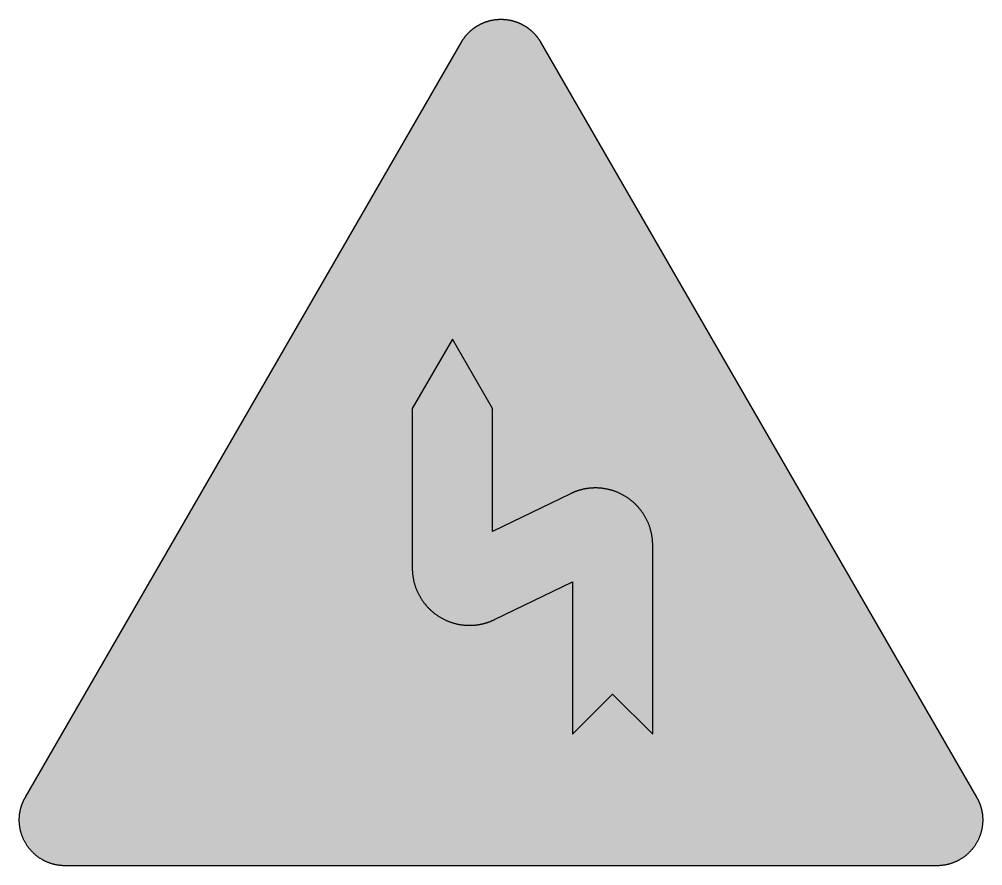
# Model space of a CAD drawing. Header units: millimetres. Extents: x 0 to 297, y 0 to 261.
import ezdxf

# ---------------------------------------------------------------- set-up
doc = ezdxf.new("R2010")
doc.units = ezdxf.units.MM

msp = doc.modelspace()

# ---------------------------------------------------------------- hatches: boundary and pattern name
for color, points in [(254, [(14.1633, 0.0526), (13.9878, 0.0533), (13.8125, 0.0559), (13.6373, 0.061), (13.462, 0.0686), (13.2893, 0.0787), (13.114, 0.0914), (12.9413, 0.1041), (12.7686, 0.1194), (12.5959, 0.1397), (12.4231, 0.16), (12.2504, 0.1803), (12.0777, 0.2057), (11.9075, 0.2337), (11.7373, 0.2616), (11.5672, 0.2921), (11.397, 0.3251), (11.2268, 0.3607), (11.0592, 0.3962), (10.8915, 0.4369), (10.7239, 0.4775), (10.5562, 0.5207), (10.3886, 0.5664), (10.2235, 0.6121), (10.0584, 0.6604), (9.8933, 0.7137), (9.7307, 0.7645), (9.5682, 0.8204), (9.4056, 0.8788), (9.2431, 0.9373), (9.083, 0.9982), (8.923, 1.0617), (8.763, 1.1252), (8.6055, 1.1938), (8.4455, 1.2624), (8.2906, 1.331), (8.1331, 1.4046), (7.9781, 1.4783), (7.8232, 1.5545), (7.6708, 1.6332), (7.5184, 1.7145), (7.366, 1.7958), (7.2161, 1.8796), (7.0663, 1.966), (6.919, 2.0549), (6.7716, 2.1438), (6.6243, 2.2352), (6.4795, 2.3266), (6.3348, 2.4232), (6.19, 2.5197), (6.0477, 2.6187), (5.908, 2.7178), (5.7683, 2.8219), (5.6286, 2.9261), (5.4915, 3.0302), (5.3543, 3.1394), (5.2197, 3.2487), (5.0851, 3.3579), (4.953, 3.4722), (4.8209, 3.5865), (4.6914, 3.7033), (4.5644, 3.8202), (4.4348, 3.9395), (4.3104, 4.0615), (4.1859, 4.1859), (4.0615, 4.3104), (3.9395, 4.4374), (3.8202, 4.5644), (3.7033, 4.6914), (3.5865, 4.8235), (3.4722, 4.953), (3.3579, 5.0876), (3.2487, 5.2197), (3.1369, 5.3543), (3.0302, 5.4915), (2.9235, 5.6286), (2.8194, 5.7683), (2.7178, 5.908), (2.6187, 6.0503), (2.5197, 6.19), (2.4232, 6.3348), (2.3266, 6.4795), (2.2352, 6.6243), (2.1438, 6.7716), (2.0523, 6.919), (1.966, 7.0663), (1.8796, 7.2161), (1.7958, 7.366), (1.7145, 7.5184), (1.6332, 7.6708), (1.5545, 7.8232), (1.4783, 7.9781), (1.4046, 8.1331), (1.331, 8.2906), (1.2598, 8.4455), (1.1913, 8.6055), (1.1252, 8.763), (1.0592, 8.923), (0.9982, 9.083), (0.9373, 9.2431), (0.8763, 9.4056), (0.8204, 9.5682), (0.7645, 9.7307), (0.7112, 9.8933), (0.6604, 10.0584), (0.6121, 10.2235), (0.5639, 10.3911), (0.5207, 10.5562), (0.4775, 10.7239), (0.4343, 10.8915), (0.3962, 11.0592), (0.3607, 11.2268), (0.3251, 11.397), (0.2921, 11.5672), (0.2616, 11.7373), (0.2311, 11.9075), (0.2057, 12.0802), (0.1803, 12.2504), (0.1575, 12.4231), (0.1372, 12.5959), (0.1194, 12.7686), (0.1041, 12.9413), (0.0889, 13.114), (0.0787, 13.2893), (0.0686, 13.462), (0.061, 13.6373), (0.0559, 13.8125), (0.0508, 13.9878), (0.0508, 14.163), (0.0508, 14.2773), (0.0533, 14.3942), (0.0559, 14.511), (0.0584, 14.6253), (0.0635, 14.7422), (0.0686, 14.859), (0.0737, 14.9733), (0.0813, 15.0901), (0.0889, 15.2044), (0.0991, 15.3187), (0.1092, 15.4356), (0.1194, 15.5499), (0.1321, 15.6642), (0.1448, 15.7785), (0.1575, 15.8953), (0.1727, 16.0096), (0.188, 16.1239), (0.2032, 16.2382), (0.221, 16.35), (0.2413, 16.4643), (0.2591, 16.5786), (0.2794, 16.6929), (0.2997, 16.8046), (0.3226, 16.9189), (0.3454, 17.0307), (0.3708, 17.145), (0.3937, 17.2568), (0.4191, 17.3685), (0.447, 17.4803), (0.475, 17.592), (0.5029, 17.7038), (0.5334, 17.8156), (0.5613, 17.9273), (0.5944, 18.0365), (0.6248, 18.1483), (0.6579, 18.2575), (0.6934, 18.3693), (0.7264, 18.4785), (0.762, 18.5877), (0.8001, 18.6969), (0.8382, 18.8062), (0.8763, 18.9128), (0.9144, 19.0221), (0.955, 19.1313), (0.9957, 19.238), (1.0389, 19.3446), (1.0795, 19.4539), (1.1252, 19.5605), (1.1684, 19.6647), (1.2141, 19.7714), (1.2598, 19.878), (1.3081, 19.9822), (1.3564, 20.0889), (1.4046, 20.193), (1.4554, 20.2971), (1.5062, 20.4013), (1.557, 20.5054), (1.6104, 20.607), (1.6637, 20.7112), (1.717, 20.8128), (1.7729, 20.9144), (1.8263, 21.016), (1.8847, 21.1176), (1.9406, 21.2192), (136.2523, 253.8501), (136.3091, 253.9492), (136.3675, 254.0483), (136.4285, 254.1473), (136.4894, 254.2464), (136.5504, 254.3454), (136.6139, 254.442), (136.6774, 254.5385), (136.7409, 254.635), (136.8044, 254.7315), (136.8704, 254.8255), (136.9365, 254.922), (137.0025, 255.016), (137.0711, 255.11), (137.1397, 255.2014), (137.2083, 255.2954), (137.2794, 255.3868), (137.3505, 255.4783), (137.4216, 255.5672), (137.4927, 255.6586), (137.5664, 255.7475), (137.6401, 255.8364), (137.7137, 255.9253), (137.7874, 256.0117), (137.8636, 256.098), (137.9398, 256.1844), (138.016, 256.2708), (138.0947, 256.3546), (138.1735, 256.4409), (138.2522, 256.5222), (138.3309, 256.606), (138.4122, 256.6899), (138.4935, 256.7711), (138.5748, 256.8524), (138.6586, 256.9312), (138.7399, 257.0124), (138.8237, 257.0912), (138.9075, 257.1699), (138.9939, 257.2461), (139.0802, 257.3249), (139.1641, 257.4011), (139.253, 257.4747), (139.3393, 257.5509), (139.4282, 257.6246), (139.5171, 257.6982), (139.606, 257.7719), (139.6949, 257.843), (139.7864, 257.9141), (139.8778, 257.9853), (139.9692, 258.0564), (140.0607, 258.125), (140.1547, 258.1935), (140.2486, 258.2596), (140.3426, 258.3282), (140.4366, 258.3942), (140.5331, 258.4602), (140.6296, 258.5237), (140.7262, 258.5872), (140.8227, 258.6507), (140.9192, 258.7142), (141.0183, 258.7752), (141.1173, 258.8362), (141.2164, 258.8946), (141.3154, 258.9555), (141.4145, 259.014), (141.5161, 259.0698), (141.6177, 259.1283), (141.7193, 259.1841), (141.8209, 259.2375), (141.9225, 259.2934), (142.0266, 259.3467), (142.1308, 259.3975), (142.2324, 259.4508), (142.3365, 259.5016), (142.4407, 259.5499), (142.5473, 259.6007), (142.6515, 259.6464), (142.7556, 259.6947), (142.8623, 259.7404), (142.969, 259.7861), (143.0757, 259.8318), (143.1823, 259.875), (143.289, 259.9182), (143.3957, 259.9588), (143.5049, 259.9995), (143.6116, 260.0401), (143.7208, 260.0808), (143.83, 260.1189), (143.9393, 260.1544), (144.0485, 260.1925), (144.1577, 260.2281), (144.2669, 260.2636), (144.3761, 260.2967), (144.4879, 260.3297), (144.5971, 260.3627), (144.7089, 260.3932), (144.8206, 260.4237), (144.9299, 260.4516), (145.0416, 260.4821), (145.1534, 260.5075), (145.2651, 260.5354), (145.3794, 260.5608), (145.4912, 260.5862), (145.603, 260.6091), (145.7173, 260.6319), (145.829, 260.6548), (145.9433, 260.6751), (146.0551, 260.6954), (146.1694, 260.7158), (146.2837, 260.7335), (146.398, 260.7513), (146.5123, 260.7666), (146.6266, 260.7818), (146.7409, 260.797), (146.8552, 260.8123), (146.9695, 260.825), (147.0838, 260.8351), (147.2006, 260.8478), (147.3149, 260.858), (147.4292, 260.8656), (147.5461, 260.8732), (147.6604, 260.8809), (147.7772, 260.8859), (147.8915, 260.8936), (148.0083, 260.8961), (148.1226, 260.9012), (148.2395, 260.9037), (148.3563, 260.9037), (148.4706, 260.9037), (148.5875, 260.9037), (148.7043, 260.9037), (148.8186, 260.9012), (148.9354, 260.8961), (149.0523, 260.8936), (149.1666, 260.8859), (149.2834, 260.8809), (149.3977, 260.8732), (149.512, 260.8656), (149.6289, 260.858), (149.7432, 260.8478), (149.8575, 260.8351), (149.9743, 260.825), (150.0886, 260.8123), (150.2029, 260.797), (150.3172, 260.7818), (150.4315, 260.7666), (150.5458, 260.7513), (150.6601, 260.7335), (150.7744, 260.7158), (150.8862, 260.6954), (151.0005, 260.6751), (151.1148, 260.6548), (151.2265, 260.6319), (151.3408, 260.6091), (151.4526, 260.5862), (151.5643, 260.5608), (151.6761, 260.5354), (151.7879, 260.5075), (151.8996, 260.4821), (152.0114, 260.4516), (152.1231, 260.4237), (152.2349, 260.3932), (152.3467, 260.3627), (152.4559, 260.3297), (152.5676, 260.2967), (152.6769, 260.2636), (152.7861, 260.2281), (152.8953, 260.1925), (153.0045, 260.1544), (153.1137, 260.1189), (153.223, 260.0808), (153.3296, 260.0401), (153.4389, 259.9995), (153.5455, 259.9588), (153.6548, 259.9182), (153.7614, 259.875), (153.8681, 259.8318), (153.9748, 259.7861), (154.0789, 259.7404), (154.1856, 259.6947), (154.2923, 259.6464), (154.3964, 259.6007), (154.5006, 259.5499), (154.6047, 259.5016), (154.7089, 259.4508), (154.813, 259.3975), (154.9171, 259.3467), (155.0187, 259.2934), (155.1203, 259.2375), (155.2245, 259.1841), (155.3261, 259.1283), (155.4251, 259.0698), (155.5267, 259.014), (155.6283, 258.9555), (155.7274, 258.8946), (155.8265, 258.8362), (155.9255, 258.7752), (156.022, 258.7142), (156.1211, 258.6507), (156.2176, 258.5872), (156.3141, 258.5237), (156.4107, 258.4602), (156.5046, 258.3942), (156.6012, 258.3282), (156.6951, 258.2596), (156.7866, 258.1935), (156.8806, 258.125), (156.972, 258.0564), (157.066, 257.9853), (157.1574, 257.9141), (157.2463, 257.843), (157.3378, 257.7719), (157.4267, 257.6982), (157.5156, 257.6246), (157.6019, 257.5509), (157.6908, 257.4747), (157.7772, 257.4011), (157.8635, 257.3249), (157.9499, 257.2461), (158.0337, 257.1699), (158.1201, 257.0912), (158.2039, 257.0124), (158.2852, 256.9312), (158.369, 256.8524), (158.4503, 256.7711), (158.5316, 256.6899), (158.6103, 256.606), (158.6916, 256.5222), (158.7703, 256.4409), (158.8491, 256.3546), (158.9253, 256.2708), (159.004, 256.1844), (159.0802, 256.098), (159.1539, 256.0117), (159.2301, 255.9253), (159.3037, 255.8364), (159.3774, 255.7475), (159.451, 255.6586), (159.5222, 255.5672), (159.5933, 255.4783), (159.6644, 255.3868), (159.7355, 255.2954), (159.8041, 255.2014), (159.8727, 255.11), (159.9387, 255.016), (160.0073, 254.922), (160.0733, 254.8255), (160.1368, 254.7315), (160.2029, 254.635), (160.2664, 254.5385), (160.3299, 254.442), (160.3908, 254.3454), (160.4543, 254.2464), (160.5153, 254.1473), (160.5737, 254.0483), (160.6347, 253.9492), (160.6906, 253.8476), (295.0023, 21.2192), (295.0591, 21.1176), (295.115, 21.016), (295.1709, 20.9144), (295.2267, 20.8128), (295.2801, 20.7112), (295.3334, 20.607), (295.3868, 20.5054), (295.4376, 20.4013), (295.4884, 20.2971), (295.5392, 20.193), (295.5874, 20.0889), (295.6357, 19.9822), (295.6814, 19.878), (295.7297, 19.7714), (295.7754, 19.6647), (295.8186, 19.5605), (295.8617, 19.4539), (295.9049, 19.3446), (295.9481, 19.238), (295.9887, 19.1313), (296.0294, 19.0221), (296.0675, 18.9128), (296.1056, 18.8062), (296.1437, 18.6969), (296.1792, 18.5877), (296.2148, 18.4785), (296.2504, 18.3693), (296.2834, 18.2575), (296.3164, 18.1483), (296.3494, 18.0365), (296.3799, 17.9273), (296.4104, 17.8156), (296.4409, 17.7038), (296.4688, 17.592), (296.4967, 17.4803), (296.5221, 17.3685), (296.5475, 17.2568), (296.5729, 17.145), (296.5958, 17.0307), (296.6212, 16.9189), (296.6415, 16.8046), (296.6644, 16.6929), (296.6822, 16.5786), (296.7025, 16.4643), (296.7203, 16.35), (296.738, 16.2382), (296.7558, 16.1239), (296.7711, 16.0096), (296.7838, 15.8953), (296.799, 15.7785), (296.8117, 15.6642), (296.8244, 15.5499), (296.8346, 15.4356), (296.8447, 15.3187), (296.8523, 15.2044), (296.86, 15.0901), (296.8676, 14.9733), (296.8752, 14.859), (296.8803, 14.7422), (296.8828, 14.6253), (296.8879, 14.511), (296.8904, 14.3942), (296.8904, 14.2773), (296.8904, 14.163), (296.8904, 13.9878), (296.8879, 13.8125), (296.8828, 13.6373), (296.8752, 13.462), (296.865, 13.2893), (296.8523, 13.114), (296.8396, 12.9413), (296.8219, 12.7686), (296.8041, 12.5959), (296.7838, 12.4231), (296.7609, 12.2504), (296.738, 12.0802), (296.7101, 11.9075), (296.6822, 11.7373), (296.6517, 11.5672), (296.6187, 11.397), (296.5831, 11.2268), (296.545, 11.0592), (296.5069, 10.8915), (296.4663, 10.7239), (296.4231, 10.5562), (296.3774, 10.3911), (296.3316, 10.2235), (296.2808, 10.0584), (296.23, 9.8933), (296.1767, 9.7307), (296.1234, 9.5682), (296.0649, 9.4056), (296.0065, 9.2431), (295.9456, 9.083), (295.8821, 8.923), (295.8186, 8.763), (295.75, 8.6055), (295.6814, 8.4455), (295.6103, 8.2906), (295.5392, 8.1331), (295.463, 7.9781), (295.3868, 7.8232), (295.3106, 7.6708), (295.2293, 7.5184), (295.148, 7.366), (295.0642, 7.2161), (294.9778, 7.0663), (294.8889, 6.919), (294.8, 6.7716), (294.7086, 6.6243), (294.6146, 6.4795), (294.5206, 6.3348), (294.4241, 6.19), (294.325, 6.0503), (294.226, 5.908), (294.1218, 5.7683), (294.0177, 5.6286), (293.9136, 5.4915), (293.8043, 5.3543), (293.6951, 5.2197), (293.5859, 5.0876), (293.4716, 4.953), (293.3573, 4.8235), (293.2405, 4.6914), (293.1236, 4.5644), (293.0042, 4.4374), (292.8823, 4.3104), (292.7579, 4.1859), (292.6334, 4.0615), (292.5089, 3.9395), (292.3794, 3.8202), (292.2524, 3.7033), (292.1203, 3.5865), (291.9908, 3.4722), (291.8562, 3.3579), (291.7241, 3.2487), (291.5895, 3.1394), (291.4523, 3.0302), (291.3151, 2.9261), (291.1754, 2.8219), (291.0357, 2.7178), (290.8935, 2.6187), (290.7513, 2.5197), (290.609, 2.4232), (290.4642, 2.3266), (290.3195, 2.2352), (290.1721, 2.1438), (290.0248, 2.0549), (289.8775, 1.966), (289.7276, 1.8796), (289.5778, 1.7958), (289.4254, 1.7145), (289.273, 1.6332), (289.118, 1.5545), (288.9656, 1.4783), (288.8107, 1.4046), (288.6532, 1.331), (288.4957, 1.2624), (288.3383, 1.1938), (288.1808, 1.1252), (288.0208, 1.0617), (287.8607, 0.9982), (287.7007, 0.9373), (287.5382, 0.8788), (287.3756, 0.8204), (287.213, 0.7645), (287.0479, 0.7137), (286.8854, 0.6604), (286.7203, 0.6121), (286.5526, 0.5664), (286.3875, 0.5207), (286.2199, 0.4775), (286.0523, 0.4369), (285.8846, 0.3962), (285.7144, 0.3607), (285.5468, 0.3251), (285.3766, 0.2921), (285.2064, 0.2616), (285.0363, 0.2337), (284.8635, 0.2057), (284.6934, 0.1803), (284.5206, 0.16), (284.3479, 0.1397), (284.1752, 0.1194), (284.0025, 0.1041), (283.8272, 0.0914), (283.6545, 0.0787), (283.4792, 0.0686), (283.3065, 0.061), (283.1313, 0.0559), (282.956, 0.0533), (282.7807, 0.0508)]), (59, [(195.2156, 40.622), (195.2156, 98.8303), (195.2117, 99.0473), (195.2092, 99.2683), (195.2015, 99.4867), (195.1914, 99.7026), (195.1812, 99.9211), (195.166, 100.1395), (195.1482, 100.3554), (195.1279, 100.5713), (195.105, 100.7897), (195.0796, 101.0031), (195.0517, 101.219), (195.0212, 101.4349), (194.9882, 101.6483), (194.9526, 101.8616), (194.9145, 102.075), (194.8713, 102.2858), (194.8282, 102.4992), (194.7824, 102.71), (194.7342, 102.9183), (194.6834, 103.1291), (194.6275, 103.3374), (194.5716, 103.5456), (194.5132, 103.7539), (194.4522, 103.9597), (194.3887, 104.1654), (194.3227, 104.3686), (194.2541, 104.5743), (194.183, 104.7775), (194.1068, 104.9782), (194.0306, 105.1789), (193.9519, 105.3795), (193.8731, 105.5802), (193.7893, 105.7783), (193.7029, 105.9739), (193.614, 106.172), (193.5226, 106.365), (193.4312, 106.5606), (193.3346, 106.7537), (193.2381, 106.9442), (193.1365, 107.1347), (193.0349, 107.3252), (192.9282, 107.5131), (192.8216, 107.6985), (192.7123, 107.8865), (192.6006, 108.0694), (192.4863, 108.2523), (192.3694, 108.4351), (192.2501, 108.6155), (192.1307, 108.7933), (192.0062, 108.9711), (191.8818, 109.1489), (191.7548, 109.3241), (191.6227, 109.4969), (191.4906, 109.6696), (191.356, 109.8398), (191.2214, 110.0074), (191.0817, 110.175), (190.9394, 110.3401), (190.7972, 110.5052), (190.6524, 110.6678), (190.5051, 110.8278), (190.3552, 110.9878), (190.2028, 111.1453), (190.0479, 111.3028), (189.8929, 111.4552), (189.7355, 111.6076), (189.5754, 111.7575), (189.4154, 111.9048), (189.2529, 112.0496), (189.0878, 112.1943), (188.9227, 112.334), (188.755, 112.4737), (188.5848, 112.6109), (188.4147, 112.7455), (188.2445, 112.8776), (188.0692, 113.0071), (187.894, 113.1341), (187.7187, 113.2611), (187.5409, 113.3831), (187.3631, 113.505), (187.1828, 113.6244), (186.9999, 113.7387), (186.817, 113.853), (186.6316, 113.9647), (186.4462, 114.0765), (186.2607, 114.1832), (186.0702, 114.2873), (185.8823, 114.3914), (185.6918, 114.4905), (185.4987, 114.5896), (185.3057, 114.6835), (185.1127, 114.7775), (184.9171, 114.869), (184.7215, 114.9553), (184.5234, 115.0417), (184.3253, 115.1255), (184.1271, 115.2068), (183.9265, 115.2855), (183.7258, 115.3617), (183.5226, 115.4354), (183.3194, 115.5065), (183.1162, 115.5751), (182.9105, 115.6411), (182.7047, 115.7046), (182.499, 115.7681), (182.2933, 115.8265), (182.085, 115.8824), (181.8742, 115.9358), (181.6659, 115.9866), (181.4551, 116.0374), (181.2442, 116.0831), (181.0334, 116.1263), (180.8201, 116.1669), (180.6067, 116.205), (180.3933, 116.2406), (180.18, 116.2736), (179.9666, 116.3066), (179.7507, 116.3345), (179.5348, 116.3599), (179.3189, 116.3828), (179.103, 116.4006), (178.8846, 116.4184), (178.6687, 116.4336), (178.4502, 116.4463), (178.2318, 116.4565), (178.0134, 116.4615), (177.7949, 116.4666), (177.5765, 116.4692), (177.4495, 116.4666), (177.325, 116.4666), (177.2006, 116.4641), (177.0761, 116.4615), (176.9516, 116.4565), (176.8272, 116.4514), (176.7027, 116.4463), (176.5783, 116.4387), (176.4538, 116.4311), (176.3293, 116.4234), (176.2049, 116.4158), (176.0804, 116.4057), (175.956, 116.393), (175.834, 116.3828), (175.7096, 116.3701), (175.5851, 116.3549), (175.4607, 116.3422), (175.3387, 116.3269), (175.2143, 116.3091), (175.0924, 116.2914), (174.9704, 116.2736), (174.846, 116.2558), (174.7241, 116.2355), (174.6021, 116.2152), (174.4777, 116.1948), (174.3558, 116.172), (174.2338, 116.1491), (174.1119, 116.1263), (173.99, 116.1009), (173.8706, 116.0755), (173.7487, 116.0475), (173.6268, 116.0196), (173.5074, 115.9916), (173.3855, 115.9637), (173.2661, 115.9332), (173.1442, 115.9027), (173.0248, 115.8723), (172.9054, 115.8392), (172.786, 115.8062), (172.6667, 115.7707), (172.5473, 115.7376), (172.4279, 115.6995), (172.3085, 115.664), (172.1891, 115.6259), (172.0723, 115.5878), (171.9529, 115.5497), (171.8361, 115.509), (171.7192, 115.4684), (171.6024, 115.4252), (171.4856, 115.3846), (171.3687, 115.3414), (171.2519, 115.2957), (171.135, 115.25), (171.0207, 115.2042), (170.9039, 115.1585), (170.7896, 115.1103), (170.6753, 115.062), (170.561, 115.0137), (170.4467, 114.9629), (170.3324, 114.9121), (170.2181, 114.8613), (170.1038, 114.808), (169.992, 114.7547), (169.8803, 114.7013), (145.8267, 103.0376), (145.8267, 140.9446), (133.4795, 162.3303), (121.1322, 140.9446), (121.1322, 91.7748), (121.1326, 91.5543), (121.1377, 91.3359), (121.1428, 91.1174), (121.1529, 90.899), (121.1656, 90.6805), (121.1809, 90.4646), (121.1961, 90.2462), (121.2164, 90.0303), (121.2393, 89.8144), (121.2647, 89.5985), (121.2926, 89.3826), (121.3231, 89.1692), (121.3587, 88.9559), (121.3942, 88.7425), (121.4323, 88.5292), (121.473, 88.3158), (121.5161, 88.105), (121.5619, 87.8942), (121.6127, 87.6833), (121.6635, 87.4751), (121.7168, 87.2668), (121.7727, 87.0585), (121.8311, 86.8502), (121.8946, 86.6445), (121.9581, 86.4387), (122.0241, 86.233), (122.0927, 86.0298), (122.1638, 85.8266), (122.2375, 85.6234), (122.3137, 85.4227), (122.3924, 85.2221), (122.4737, 85.024), (122.5575, 84.8258), (122.6439, 84.6277), (122.7328, 84.4321), (122.8217, 84.2366), (122.9157, 84.0435), (123.0122, 83.8505), (123.1087, 83.6574), (123.2103, 83.4669), (123.3119, 83.279), (123.4161, 83.091), (123.5253, 82.9031), (123.6345, 82.7176), (123.7463, 82.5322), (123.8606, 82.3493), (123.9774, 82.169), (124.0942, 81.9887), (124.2162, 81.8083), (124.3381, 81.6305), (124.4651, 81.4553), (124.5921, 81.28), (124.7216, 81.1073), (124.8537, 80.9346), (124.9883, 80.7644), (125.1255, 80.5942), (125.2652, 80.4266), (125.4049, 80.2615), (125.5497, 80.0964), (125.6944, 79.9338), (125.8418, 79.7738), (125.9916, 79.6138), (126.144, 79.4563), (126.2964, 79.3013), (126.4539, 79.1464), (126.6114, 78.994), (126.7714, 78.8441), (126.9314, 78.6968), (127.094, 78.552), (127.2591, 78.4098), (127.4242, 78.2676), (127.5918, 78.1304), (127.7595, 77.9932), (127.9296, 77.8586), (128.1024, 77.7265), (128.2751, 77.597), (128.4503, 77.4675), (128.6281, 77.343), (128.8059, 77.2185), (128.9837, 77.0992), (129.1641, 76.9798), (129.347, 76.8629), (129.5298, 76.7486), (129.7153, 76.6369), (129.9007, 76.5277), (130.0861, 76.421), (130.2741, 76.3143), (130.4646, 76.2127), (130.6551, 76.1136), (130.8456, 76.0146), (131.0386, 75.9181), (131.2342, 75.8266), (131.4272, 75.7352), (131.6253, 75.6463), (131.8209, 75.5599), (132.019, 75.4786), (132.2197, 75.3974), (132.4204, 75.3186), (132.621, 75.2424), (132.8217, 75.1688), (133.0249, 75.0951), (133.2306, 75.0265), (133.4338, 74.9605), (133.6396, 74.897), (133.8453, 74.836), (134.0536, 74.7776), (134.2619, 74.7217), (134.4701, 74.6658), (134.681, 74.615), (134.8892, 74.5668), (135.1001, 74.5211), (135.3134, 74.4779), (135.5242, 74.4347), (135.7376, 74.3966), (135.951, 74.361), (136.1643, 74.328), (136.3802, 74.2975), (136.5936, 74.2696), (136.8095, 74.2442), (137.0254, 74.2213), (137.2438, 74.201), (137.4597, 74.1832), (137.6782, 74.168), (137.8941, 74.1553), (138.1125, 74.1477), (138.3309, 74.1401), (138.5519, 74.135), (138.7704, 74.135), (138.8948, 74.135), (139.0193, 74.1375), (139.1437, 74.1375), (139.2682, 74.1426), (139.3952, 74.1451), (139.5197, 74.1502), (139.6441, 74.1553), (139.7686, 74.1629), (139.893, 74.1705), (140.0175, 74.1782), (140.1394, 74.1883), (140.2639, 74.1985), (140.3883, 74.2086), (140.5128, 74.2213), (140.6373, 74.234), (140.7592, 74.2467), (140.8836, 74.262), (141.0081, 74.2772), (141.13, 74.2925), (141.2545, 74.3102), (141.3764, 74.328), (141.4983, 74.3483), (141.6228, 74.3661), (141.7447, 74.3864), (141.8666, 74.4093), (141.9885, 74.4322), (142.1105, 74.455), (142.2324, 74.4779), (142.3543, 74.5033), (142.4762, 74.5287), (142.5981, 74.5541), (142.7175, 74.582), (142.8394, 74.61), (142.9588, 74.6404), (143.0807, 74.6709), (143.2001, 74.7014), (143.322, 74.7319), (143.4414, 74.7649), (143.5608, 74.7979), (143.6802, 74.8309), (143.7996, 74.8665), (143.9189, 74.9021), (144.0358, 74.9402), (144.1552, 74.9783), (144.2745, 75.0164), (144.3914, 75.0545), (144.5082, 75.0951), (144.6276, 75.1357), (144.7444, 75.1764), (144.8613, 75.2196), (144.9781, 75.2627), (145.095, 75.3085), (145.2093, 75.3516), (145.3261, 75.3974), (145.4404, 75.4456), (145.5572, 75.4913), (145.6715, 75.5421), (145.7858, 75.5904), (145.9001, 75.6412), (146.0144, 75.692), (146.1287, 75.7428), (146.2405, 75.7961), (146.3548, 75.8495), (146.4666, 75.9028), (170.5211, 87.5676), (170.5211, 40.622), (182.8684, 52.9692)])]:
    msp.add_hatch(color=color).paths.add_polyline_path(points)
h = msp.add_hatch(color=22)
h.paths.add_polyline_path([(14.1633, 5.3442), (13.9344, 5.3467), (13.7084, 5.3543), (13.4849, 5.3696), (13.2613, 5.3873), (13.0378, 5.4127), (12.8194, 5.4458), (12.6009, 5.4813), (12.385, 5.522), (12.1717, 5.5677), (11.9583, 5.621), (11.7475, 5.6769), (11.5392, 5.7404), (11.3335, 5.8064), (11.1303, 5.8776), (10.9296, 5.9538), (10.729, 6.035), (10.5334, 6.1214), (10.3378, 6.2128), (10.1473, 6.3068), (9.9593, 6.4084), (9.7714, 6.5126), (9.5885, 6.6192), (9.4082, 6.7335), (9.2304, 6.8504), (9.0576, 6.9698), (8.8849, 7.0942), (8.7173, 7.2238), (8.5522, 7.3584), (8.3896, 7.493), (8.2321, 7.6352), (8.0772, 7.7775), (7.9273, 7.9273), (7.7775, 8.0772), (7.6352, 8.2321), (7.493, 8.3922), (7.3558, 8.5522), (7.2238, 8.7173), (7.0942, 8.8849), (6.9698, 9.0576), (6.8504, 9.2329), (6.7335, 9.4082), (6.6192, 9.5885), (6.5126, 9.7739), (6.4084, 9.9593), (6.3068, 10.1473), (6.2128, 10.3403), (6.1214, 10.5334), (6.035, 10.729), (5.9538, 10.9296), (5.8776, 11.1303), (5.8064, 11.3335), (5.7404, 11.5392), (5.6769, 11.7475), (5.621, 11.9583), (5.5677, 12.1717), (5.522, 12.385), (5.4813, 12.6009), (5.4432, 12.8194), (5.4127, 13.0404), (5.3873, 13.2613), (5.3696, 13.4849), (5.3543, 13.7084), (5.3467, 13.9344), (5.3416, 14.163), (5.3442, 14.2342), (5.3442, 14.3078), (5.3442, 14.3789), (5.3467, 14.4526), (5.3492, 14.5237), (5.3543, 14.5974), (5.3569, 14.6685), (5.3619, 14.7422), (5.367, 14.8133), (5.3721, 14.8869), (5.3797, 14.9581), (5.3848, 15.0292), (5.3924, 15.1003), (5.4, 15.174), (5.4102, 15.2451), (5.4178, 15.3162), (5.428, 15.3873), (5.4381, 15.4584), (5.4483, 15.5296), (5.461, 15.6007), (5.4737, 15.6718), (5.4864, 15.7429), (5.4991, 15.814), (5.5118, 15.8852), (5.527, 15.9563), (5.5423, 16.0249), (5.5575, 16.096), (5.5728, 16.1671), (5.5905, 16.2357), (5.6083, 16.3068), (5.6261, 16.3754), (5.6439, 16.444), (5.6617, 16.5151), (5.682, 16.5837), (5.7023, 16.6522), (5.7226, 16.7208), (5.7429, 16.7919), (5.7658, 16.8605), (5.7887, 16.9266), (5.8115, 16.9951), (5.8344, 17.0637), (5.8572, 17.1323), (5.8826, 17.2009), (5.908, 17.2669), (5.9334, 17.3355), (5.9588, 17.4015), (5.9868, 17.4676), (6.0147, 17.5362), (6.0427, 17.6022), (6.0706, 17.6682), (6.0985, 17.7343), (6.129, 17.8003), (6.1595, 17.8664), (6.19, 17.9299), (6.2205, 17.9959), (6.2509, 18.0619), (6.284, 18.1254), (6.317, 18.1915), (6.35, 18.255), (6.383, 18.3185), (6.4186, 18.382), (6.4541, 18.4455), (6.4897, 18.509), (6.5253, 18.5725), (140.8356, 251.2042), (140.909, 251.3305), (140.9852, 251.4549), (141.064, 251.5794), (141.1453, 251.7013), (141.2265, 251.8232), (141.3129, 251.9426), (141.3967, 252.0594), (141.4856, 252.1763), (141.5745, 252.2906), (141.666, 252.4023), (141.7599, 252.5141), (141.8539, 252.6233), (141.9504, 252.73), (142.0495, 252.8367), (142.1486, 252.9408), (142.2502, 253.0424), (142.3518, 253.144), (142.4559, 253.2431), (142.5626, 253.3396), (142.6693, 253.4336), (142.7785, 253.5276), (142.8877, 253.619), (142.9995, 253.7104), (143.1112, 253.7968), (143.2255, 253.8832), (143.3424, 253.967), (143.4592, 254.0483), (143.576, 254.1295), (143.6954, 254.2083), (143.8173, 254.2845), (143.9393, 254.3581), (144.0612, 254.4318), (144.1856, 254.5004), (144.3126, 254.569), (144.4371, 254.635), (144.5666, 254.701), (144.6936, 254.762), (144.8232, 254.823), (144.9553, 254.8814), (145.0848, 254.9373), (145.2194, 254.9906), (145.3515, 255.0414), (145.4861, 255.0922), (145.6207, 255.1405), (145.7579, 255.1836), (145.8951, 255.2268), (146.0322, 255.2675), (146.1694, 255.3081), (146.3091, 255.3437), (146.4488, 255.3792), (146.591, 255.4097), (146.7307, 255.4402), (146.873, 255.4681), (147.0152, 255.491), (147.16, 255.5138), (147.3022, 255.5342), (147.447, 255.5519), (147.5918, 255.5697), (147.7391, 255.5824), (147.8839, 255.5926), (148.0312, 255.6027), (148.176, 255.6078), (148.3233, 255.6104), (148.4706, 255.6129), (148.6179, 255.6104), (148.7653, 255.6078), (148.9126, 255.6027), (149.0599, 255.5926), (149.2047, 255.5824), (149.3495, 255.5697), (149.4942, 255.5519), (149.639, 255.5342), (149.7838, 255.5138), (149.926, 255.491), (150.0683, 255.4681), (150.2105, 255.4402), (150.3528, 255.4097), (150.4925, 255.3792), (150.6347, 255.3437), (150.7719, 255.3081), (150.9116, 255.2675), (151.0487, 255.2268), (151.1859, 255.1836), (151.323, 255.1405), (151.4577, 255.0922), (151.5923, 255.0414), (151.7244, 254.9906), (151.8564, 254.9373), (151.9885, 254.8814), (152.1206, 254.823), (152.2501, 254.762), (152.3771, 254.701), (152.5041, 254.635), (152.6311, 254.569), (152.7581, 254.5004), (152.8801, 254.4318), (153.0045, 254.3581), (153.1264, 254.2845), (153.2458, 254.2083), (153.3652, 254.1295), (153.4846, 254.0483), (153.6014, 253.967), (153.7157, 253.8832), (153.83, 253.7968), (153.9443, 253.7104), (154.0561, 253.619), (154.1653, 253.5276), (154.2745, 253.4336), (154.3812, 253.3396), (154.4879, 253.2431), (154.592, 253.144), (154.6936, 253.0424), (154.7952, 252.9408), (154.8943, 252.8367), (154.9933, 252.73), (155.0899, 252.6233), (155.1838, 252.5141), (155.2778, 252.4023), (155.3693, 252.2906), (155.4582, 252.1763), (155.5471, 252.0594), (155.6334, 251.9426), (155.7172, 251.8232), (155.7985, 251.7013), (155.8798, 251.5794), (155.9585, 251.4549), (156.0347, 251.3305), (156.1109, 251.2035), (290.4201, 18.5734), (290.4541, 18.509), (290.4896, 18.4455), (290.5252, 18.382), (290.5608, 18.3185), (290.5938, 18.255), (290.6268, 18.1915), (290.6598, 18.1254), (290.6903, 18.0619), (290.7233, 17.9959), (290.7538, 17.9299), (290.7843, 17.8664), (290.8148, 17.8003), (290.8452, 17.7343), (290.8732, 17.6682), (290.9011, 17.6022), (290.9291, 17.5362), (290.957, 17.4676), (290.9824, 17.4015), (291.0103, 17.3355), (291.0357, 17.2669), (291.0611, 17.2009), (291.084, 17.1323), (291.1094, 17.0637), (291.1323, 16.9951), (291.1551, 16.9266), (291.178, 16.8605), (291.1983, 16.7919), (291.2212, 16.7208), (291.2415, 16.6522), (291.2618, 16.5837), (291.2796, 16.5151), (291.2999, 16.444), (291.3177, 16.3754), (291.3355, 16.3068), (291.3532, 16.2357), (291.3685, 16.1671), (291.3863, 16.096), (291.4015, 16.0249), (291.4167, 15.9563), (291.4294, 15.8852), (291.4447, 15.814), (291.4574, 15.7429), (291.4701, 15.6718), (291.4828, 15.6007), (291.4929, 15.5296), (291.5031, 15.4584), (291.5133, 15.3873), (291.5234, 15.3162), (291.5336, 15.2451), (291.5412, 15.174), (291.5488, 15.1003), (291.5564, 15.0292), (291.5641, 14.9581), (291.5691, 14.8869), (291.5768, 14.8133), (291.5818, 14.7422), (291.5844, 14.6685), (291.5895, 14.5974), (291.592, 14.5237), (291.5945, 14.4526), (291.5971, 14.3789), (291.5996, 14.3078), (291.5996, 14.2342), (291.5996, 14.163), (291.5971, 13.9344), (291.5895, 13.7084), (291.5742, 13.4849), (291.5539, 13.2613), (291.5285, 13.0404), (291.498, 12.8194), (291.4625, 12.6009), (291.4218, 12.385), (291.3736, 12.1717), (291.3228, 11.9583), (291.2643, 11.7475), (291.2034, 11.5392), (291.1373, 11.3335), (291.0637, 11.1303), (290.9875, 10.9296), (290.9062, 10.729), (290.8198, 10.5334), (290.7309, 10.3403), (290.6344, 10.1473), (290.5354, 9.9593), (290.4312, 9.7739), (290.322, 9.5885), (290.2102, 9.4082), (290.0934, 9.2329), (289.974, 9.0576), (289.847, 8.8849), (289.72, 8.7173), (289.5854, 8.5522), (289.4482, 8.3922), (289.3085, 8.2321), (289.1638, 8.0772), (289.0164, 7.9273), (288.8666, 7.7775), (288.7116, 7.6352), (288.5516, 7.493), (288.3916, 7.3584), (288.2265, 7.2238), (288.0563, 7.0942), (287.8861, 6.9698), (287.7109, 6.8504), (287.5331, 6.7335), (287.3527, 6.6192), (287.1699, 6.5126), (286.9844, 6.4084), (286.7965, 6.3068), (286.6034, 6.2128), (286.4104, 6.1214), (286.2148, 6.035), (286.0142, 5.9538), (285.8135, 5.8776), (285.6103, 5.8064), (285.4046, 5.7404), (285.1963, 5.6769), (284.9855, 5.621), (284.7721, 5.5677), (284.5587, 5.522), (284.3428, 5.4813), (284.1244, 5.4458), (283.9034, 5.4127), (283.6824, 5.3873), (283.4589, 5.3696), (283.2354, 5.3543), (283.0093, 5.3467), (282.7807, 5.3442)])
h.paths.add_polyline_path([(44.716, 31.8026), (148.4725, 211.5167), (252.2305, 31.8026)], flags=16)

# ---------------------------------------------------------------- linework, layer by layer
at = {"color": 254}
msp.add_lwpolyline([(14.1633, 0.0526), (13.9878, 0.0533), (13.8125, 0.0559), (13.6373, 0.061), (13.462, 0.0686), (13.2893, 0.0787), (13.114, 0.0914), (12.9413, 0.1041), (12.7686, 0.1194), (12.5959, 0.1397), (12.4231, 0.16), (12.2504, 0.1803), (12.0777, 0.2057), (11.9075, 0.2337), (11.7373, 0.2616), (11.5672, 0.2921), (11.397, 0.3251), (11.2268, 0.3607), (11.0592, 0.3962), (10.8915, 0.4369), (10.7239, 0.4775), (10.5562, 0.5207), (10.3886, 0.5664), (10.2235, 0.6121), (10.0584, 0.6604), (9.8933, 0.7137), (9.7307, 0.7645), (9.5682, 0.8204), (9.4056, 0.8788), (9.2431, 0.9373), (9.083, 0.9982), (8.923, 1.0617), (8.763, 1.1252), (8.6055, 1.1938), (8.4455, 1.2624), (8.2906, 1.331), (8.1331, 1.4046), (7.9781, 1.4783), (7.8232, 1.5545), (7.6708, 1.6332), (7.5184, 1.7145), (7.366, 1.7958), (7.2161, 1.8796), (7.0663, 1.966), (6.919, 2.0549), (6.7716, 2.1438), (6.6243, 2.2352), (6.4795, 2.3266), (6.3348, 2.4232), (6.19, 2.5197), (6.0477, 2.6187), (5.908, 2.7178), (5.7683, 2.8219), (5.6286, 2.9261), (5.4915, 3.0302), (5.3543, 3.1394), (5.2197, 3.2487), (5.0851, 3.3579), (4.953, 3.4722), (4.8209, 3.5865), (4.6914, 3.7033), (4.5644, 3.8202), (4.4348, 3.9395), (4.3104, 4.0615), (4.1859, 4.1859), (4.0615, 4.3104), (3.9395, 4.4374), (3.8202, 4.5644), (3.7033, 4.6914), (3.5865, 4.8235), (3.4722, 4.953), (3.3579, 5.0876), (3.2487, 5.2197), (3.1369, 5.3543), (3.0302, 5.4915), (2.9235, 5.6286), (2.8194, 5.7683), (2.7178, 5.908), (2.6187, 6.0503), (2.5197, 6.19), (2.4232, 6.3348), (2.3266, 6.4795), (2.2352, 6.6243), (2.1438, 6.7716), (2.0523, 6.919), (1.966, 7.0663), (1.8796, 7.2161), (1.7958, 7.366), (1.7145, 7.5184), (1.6332, 7.6708), (1.5545, 7.8232), (1.4783, 7.9781), (1.4046, 8.1331), (1.331, 8.2906), (1.2598, 8.4455), (1.1913, 8.6055), (1.1252, 8.763), (1.0592, 8.923), (0.9982, 9.083), (0.9373, 9.2431), (0.8763, 9.4056), (0.8204, 9.5682), (0.7645, 9.7307), (0.7112, 9.8933), (0.6604, 10.0584), (0.6121, 10.2235), (0.5639, 10.3911), (0.5207, 10.5562), (0.4775, 10.7239), (0.4343, 10.8915), (0.3962, 11.0592), (0.3607, 11.2268), (0.3251, 11.397), (0.2921, 11.5672), (0.2616, 11.7373), (0.2311, 11.9075), (0.2057, 12.0802), (0.1803, 12.2504), (0.1575, 12.4231), (0.1372, 12.5959), (0.1194, 12.7686), (0.1041, 12.9413), (0.0889, 13.114), (0.0787, 13.2893), (0.0686, 13.462), (0.061, 13.6373), (0.0559, 13.8125), (0.0508, 13.9878), (0.0508, 14.163), (0.0508, 14.2773), (0.0533, 14.3942), (0.0559, 14.511), (0.0584, 14.6253), (0.0635, 14.7422), (0.0686, 14.859), (0.0737, 14.9733), (0.0813, 15.0901), (0.0889, 15.2044), (0.0991, 15.3187), (0.1092, 15.4356), (0.1194, 15.5499), (0.1321, 15.6642), (0.1448, 15.7785), (0.1575, 15.8953), (0.1727, 16.0096), (0.188, 16.1239), (0.2032, 16.2382), (0.221, 16.35), (0.2413, 16.4643), (0.2591, 16.5786), (0.2794, 16.6929), (0.2997, 16.8046), (0.3226, 16.9189), (0.3454, 17.0307), (0.3708, 17.145), (0.3937, 17.2568), (0.4191, 17.3685), (0.447, 17.4803), (0.475, 17.592), (0.5029, 17.7038), (0.5334, 17.8156), (0.5613, 17.9273), (0.5944, 18.0365), (0.6248, 18.1483), (0.6579, 18.2575), (0.6934, 18.3693), (0.7264, 18.4785), (0.762, 18.5877), (0.8001, 18.6969), (0.8382, 18.8062), (0.8763, 18.9128), (0.9144, 19.0221), (0.955, 19.1313), (0.9957, 19.238), (1.0389, 19.3446), (1.0795, 19.4539), (1.1252, 19.5605), (1.1684, 19.6647), (1.2141, 19.7714), (1.2598, 19.878), (1.3081, 19.9822), (1.3564, 20.0889), (1.4046, 20.193), (1.4554, 20.2971), (1.5062, 20.4013), (1.557, 20.5054), (1.6104, 20.607), (1.6637, 20.7112), (1.717, 20.8128), (1.7729, 20.9144), (1.8263, 21.016), (1.8847, 21.1176), (1.9406, 21.2192), (136.2523, 253.8501), (136.3091, 253.9492), (136.3675, 254.0483), (136.4285, 254.1473), (136.4894, 254.2464), (136.5504, 254.3454), (136.6139, 254.442), (136.6774, 254.5385), (136.7409, 254.635), (136.8044, 254.7315), (136.8704, 254.8255), (136.9365, 254.922), (137.0025, 255.016), (137.0711, 255.11), (137.1397, 255.2014), (137.2083, 255.2954), (137.2794, 255.3868), (137.3505, 255.4783), (137.4216, 255.5672), (137.4927, 255.6586), (137.5664, 255.7475), (137.6401, 255.8364), (137.7137, 255.9253), (137.7874, 256.0117), (137.8636, 256.098), (137.9398, 256.1844), (138.016, 256.2708), (138.0947, 256.3546), (138.1735, 256.4409), (138.2522, 256.5222), (138.3309, 256.606), (138.4122, 256.6899), (138.4935, 256.7711), (138.5748, 256.8524), (138.6586, 256.9312), (138.7399, 257.0124), (138.8237, 257.0912), (138.9075, 257.1699), (138.9939, 257.2461), (139.0802, 257.3249), (139.1641, 257.4011), (139.253, 257.4747), (139.3393, 257.5509), (139.4282, 257.6246), (139.5171, 257.6982), (139.606, 257.7719), (139.6949, 257.843), (139.7864, 257.9141), (139.8778, 257.9853), (139.9692, 258.0564), (140.0607, 258.125), (140.1547, 258.1935), (140.2486, 258.2596), (140.3426, 258.3282), (140.4366, 258.3942), (140.5331, 258.4602), (140.6296, 258.5237), (140.7262, 258.5872), (140.8227, 258.6507), (140.9192, 258.7142), (141.0183, 258.7752), (141.1173, 258.8362), (141.2164, 258.8946), (141.3154, 258.9555), (141.4145, 259.014), (141.5161, 259.0698), (141.6177, 259.1283), (141.7193, 259.1841), (141.8209, 259.2375), (141.9225, 259.2934), (142.0266, 259.3467), (142.1308, 259.3975), (142.2324, 259.4508), (142.3365, 259.5016), (142.4407, 259.5499), (142.5473, 259.6007), (142.6515, 259.6464), (142.7556, 259.6947), (142.8623, 259.7404), (142.969, 259.7861), (143.0757, 259.8318), (143.1823, 259.875), (143.289, 259.9182), (143.3957, 259.9588), (143.5049, 259.9995), (143.6116, 260.0401), (143.7208, 260.0808), (143.83, 260.1189), (143.9393, 260.1544), (144.0485, 260.1925), (144.1577, 260.2281), (144.2669, 260.2636), (144.3761, 260.2967), (144.4879, 260.3297), (144.5971, 260.3627), (144.7089, 260.3932), (144.8206, 260.4237), (144.9299, 260.4516), (145.0416, 260.4821), (145.1534, 260.5075), (145.2651, 260.5354), (145.3794, 260.5608), (145.4912, 260.5862), (145.603, 260.6091), (145.7173, 260.6319), (145.829, 260.6548), (145.9433, 260.6751), (146.0551, 260.6954), (146.1694, 260.7158), (146.2837, 260.7335), (146.398, 260.7513), (146.5123, 260.7666), (146.6266, 260.7818), (146.7409, 260.797), (146.8552, 260.8123), (146.9695, 260.825), (147.0838, 260.8351), (147.2006, 260.8478), (147.3149, 260.858), (147.4292, 260.8656), (147.5461, 260.8732), (147.6604, 260.8809), (147.7772, 260.8859), (147.8915, 260.8936), (148.0083, 260.8961), (148.1226, 260.9012), (148.2395, 260.9037), (148.3563, 260.9037), (148.4706, 260.9037), (148.5875, 260.9037), (148.7043, 260.9037), (148.8186, 260.9012), (148.9354, 260.8961), (149.0523, 260.8936), (149.1666, 260.8859), (149.2834, 260.8809), (149.3977, 260.8732), (149.512, 260.8656), (149.6289, 260.858), (149.7432, 260.8478), (149.8575, 260.8351), (149.9743, 260.825), (150.0886, 260.8123), (150.2029, 260.797), (150.3172, 260.7818), (150.4315, 260.7666), (150.5458, 260.7513), (150.6601, 260.7335), (150.7744, 260.7158), (150.8862, 260.6954), (151.0005, 260.6751), (151.1148, 260.6548), (151.2265, 260.6319), (151.3408, 260.6091), (151.4526, 260.5862), (151.5643, 260.5608), (151.6761, 260.5354), (151.7879, 260.5075), (151.8996, 260.4821), (152.0114, 260.4516), (152.1231, 260.4237), (152.2349, 260.3932), (152.3467, 260.3627), (152.4559, 260.3297), (152.5676, 260.2967), (152.6769, 260.2636), (152.7861, 260.2281), (152.8953, 260.1925), (153.0045, 260.1544), (153.1137, 260.1189), (153.223, 260.0808), (153.3296, 260.0401), (153.4389, 259.9995), (153.5455, 259.9588), (153.6548, 259.9182), (153.7614, 259.875), (153.8681, 259.8318), (153.9748, 259.7861), (154.0789, 259.7404), (154.1856, 259.6947), (154.2923, 259.6464), (154.3964, 259.6007), (154.5006, 259.5499), (154.6047, 259.5016), (154.7089, 259.4508), (154.813, 259.3975), (154.9171, 259.3467), (155.0187, 259.2934), (155.1203, 259.2375), (155.2245, 259.1841), (155.3261, 259.1283), (155.4251, 259.0698), (155.5267, 259.014), (155.6283, 258.9555), (155.7274, 258.8946), (155.8265, 258.8362), (155.9255, 258.7752), (156.022, 258.7142), (156.1211, 258.6507), (156.2176, 258.5872), (156.3141, 258.5237), (156.4107, 258.4602), (156.5046, 258.3942), (156.6012, 258.3282), (156.6951, 258.2596), (156.7866, 258.1935), (156.8806, 258.125), (156.972, 258.0564), (157.066, 257.9853), (157.1574, 257.9141), (157.2463, 257.843), (157.3378, 257.7719), (157.4267, 257.6982), (157.5156, 257.6246), (157.6019, 257.5509), (157.6908, 257.4747), (157.7772, 257.4011), (157.8635, 257.3249), (157.9499, 257.2461), (158.0337, 257.1699), (158.1201, 257.0912), (158.2039, 257.0124), (158.2852, 256.9312), (158.369, 256.8524), (158.4503, 256.7711), (158.5316, 256.6899), (158.6103, 256.606), (158.6916, 256.5222), (158.7703, 256.4409), (158.8491, 256.3546), (158.9253, 256.2708), (159.004, 256.1844), (159.0802, 256.098), (159.1539, 256.0117), (159.2301, 255.9253), (159.3037, 255.8364), (159.3774, 255.7475), (159.451, 255.6586), (159.5222, 255.5672), (159.5933, 255.4783), (159.6644, 255.3868), (159.7355, 255.2954), (159.8041, 255.2014), (159.8727, 255.11), (159.9387, 255.016), (160.0073, 254.922), (160.0733, 254.8255), (160.1368, 254.7315), (160.2029, 254.635), (160.2664, 254.5385), (160.3299, 254.442), (160.3908, 254.3454), (160.4543, 254.2464), (160.5153, 254.1473), (160.5737, 254.0483), (160.6347, 253.9492), (160.6906, 253.8476), (295.0023, 21.2192), (295.0591, 21.1176), (295.115, 21.016), (295.1709, 20.9144), (295.2267, 20.8128), (295.2801, 20.7112), (295.3334, 20.607), (295.3868, 20.5054), (295.4376, 20.4013), (295.4884, 20.2971), (295.5392, 20.193), (295.5874, 20.0889), (295.6357, 19.9822), (295.6814, 19.878), (295.7297, 19.7714), (295.7754, 19.6647), (295.8186, 19.5605), (295.8617, 19.4539), (295.9049, 19.3446), (295.9481, 19.238), (295.9887, 19.1313), (296.0294, 19.0221), (296.0675, 18.9128), (296.1056, 18.8062), (296.1437, 18.6969), (296.1792, 18.5877), (296.2148, 18.4785), (296.2504, 18.3693), (296.2834, 18.2575), (296.3164, 18.1483), (296.3494, 18.0365), (296.3799, 17.9273), (296.4104, 17.8156), (296.4409, 17.7038), (296.4688, 17.592), (296.4967, 17.4803), (296.5221, 17.3685), (296.5475, 17.2568), (296.5729, 17.145), (296.5958, 17.0307), (296.6212, 16.9189), (296.6415, 16.8046), (296.6644, 16.6929), (296.6822, 16.5786), (296.7025, 16.4643), (296.7203, 16.35), (296.738, 16.2382), (296.7558, 16.1239), (296.7711, 16.0096), (296.7838, 15.8953), (296.799, 15.7785), (296.8117, 15.6642), (296.8244, 15.5499), (296.8346, 15.4356), (296.8447, 15.3187), (296.8523, 15.2044), (296.86, 15.0901), (296.8676, 14.9733), (296.8752, 14.859), (296.8803, 14.7422), (296.8828, 14.6253), (296.8879, 14.511), (296.8904, 14.3942), (296.8904, 14.2773), (296.8904, 14.163), (296.8904, 13.9878), (296.8879, 13.8125), (296.8828, 13.6373), (296.8752, 13.462), (296.865, 13.2893), (296.8523, 13.114), (296.8396, 12.9413), (296.8219, 12.7686), (296.8041, 12.5959), (296.7838, 12.4231), (296.7609, 12.2504), (296.738, 12.0802), (296.7101, 11.9075), (296.6822, 11.7373), (296.6517, 11.5672), (296.6187, 11.397), (296.5831, 11.2268), (296.545, 11.0592), (296.5069, 10.8915), (296.4663, 10.7239), (296.4231, 10.5562), (296.3774, 10.3911), (296.3316, 10.2235), (296.2808, 10.0584), (296.23, 9.8933), (296.1767, 9.7307), (296.1234, 9.5682), (296.0649, 9.4056), (296.0065, 9.2431), (295.9456, 9.083), (295.8821, 8.923), (295.8186, 8.763), (295.75, 8.6055), (295.6814, 8.4455), (295.6103, 8.2906), (295.5392, 8.1331), (295.463, 7.9781), (295.3868, 7.8232), (295.3106, 7.6708), (295.2293, 7.5184), (295.148, 7.366), (295.0642, 7.2161), (294.9778, 7.0663), (294.8889, 6.919), (294.8, 6.7716), (294.7086, 6.6243), (294.6146, 6.4795), (294.5206, 6.3348), (294.4241, 6.19), (294.325, 6.0503), (294.226, 5.908), (294.1218, 5.7683), (294.0177, 5.6286), (293.9136, 5.4915), (293.8043, 5.3543), (293.6951, 5.2197), (293.5859, 5.0876), (293.4716, 4.953), (293.3573, 4.8235), (293.2405, 4.6914), (293.1236, 4.5644), (293.0042, 4.4374), (292.8823, 4.3104), (292.7579, 4.1859), (292.6334, 4.0615), (292.5089, 3.9395), (292.3794, 3.8202), (292.2524, 3.7033), (292.1203, 3.5865), (291.9908, 3.4722), (291.8562, 3.3579), (291.7241, 3.2487), (291.5895, 3.1394), (291.4523, 3.0302), (291.3151, 2.9261), (291.1754, 2.8219), (291.0357, 2.7178), (290.8935, 2.6187), (290.7513, 2.5197), (290.609, 2.4232), (290.4642, 2.3266), (290.3195, 2.2352), (290.1721, 2.1438), (290.0248, 2.0549), (289.8775, 1.966), (289.7276, 1.8796), (289.5778, 1.7958), (289.4254, 1.7145), (289.273, 1.6332), (289.118, 1.5545), (288.9656, 1.4783), (288.8107, 1.4046), (288.6532, 1.331), (288.4957, 1.2624), (288.3383, 1.1938), (288.1808, 1.1252), (288.0208, 1.0617), (287.8607, 0.9982), (287.7007, 0.9373), (287.5382, 0.8788), (287.3756, 0.8204), (287.213, 0.7645), (287.0479, 0.7137), (286.8854, 0.6604), (286.7203, 0.6121), (286.5526, 0.5664), (286.3875, 0.5207), (286.2199, 0.4775), (286.0523, 0.4369), (285.8846, 0.3962), (285.7144, 0.3607), (285.5468, 0.3251), (285.3766, 0.2921), (285.2064, 0.2616), (285.0363, 0.2337), (284.8635, 0.2057), (284.6934, 0.1803), (284.5206, 0.16), (284.3479, 0.1397), (284.1752, 0.1194), (284.0025, 0.1041), (283.8272, 0.0914), (283.6545, 0.0787), (283.4792, 0.0686), (283.3065, 0.061), (283.1313, 0.0559), (282.956, 0.0533), (282.7807, 0.0508), (14.1633, 0.0526)], dxfattribs=at)
at = {"color": 59}
msp.add_lwpolyline([(195.2156, 40.622), (195.2156, 98.8303), (195.2117, 99.0473), (195.2092, 99.2683), (195.2015, 99.4867), (195.1914, 99.7026), (195.1812, 99.9211), (195.166, 100.1395), (195.1482, 100.3554), (195.1279, 100.5713), (195.105, 100.7897), (195.0796, 101.0031), (195.0517, 101.219), (195.0212, 101.4349), (194.9882, 101.6483), (194.9526, 101.8616), (194.9145, 102.075), (194.8713, 102.2858), (194.8282, 102.4992), (194.7824, 102.71), (194.7342, 102.9183), (194.6834, 103.1291), (194.6275, 103.3374), (194.5716, 103.5456), (194.5132, 103.7539), (194.4522, 103.9597), (194.3887, 104.1654), (194.3227, 104.3686), (194.2541, 104.5743), (194.183, 104.7775), (194.1068, 104.9782), (194.0306, 105.1789), (193.9519, 105.3795), (193.8731, 105.5802), (193.7893, 105.7783), (193.7029, 105.9739), (193.614, 106.172), (193.5226, 106.365), (193.4312, 106.5606), (193.3346, 106.7537), (193.2381, 106.9442), (193.1365, 107.1347), (193.0349, 107.3252), (192.9282, 107.5131), (192.8216, 107.6985), (192.7123, 107.8865), (192.6006, 108.0694), (192.4863, 108.2523), (192.3694, 108.4351), (192.2501, 108.6155), (192.1307, 108.7933), (192.0062, 108.9711), (191.8818, 109.1489), (191.7548, 109.3241), (191.6227, 109.4969), (191.4906, 109.6696), (191.356, 109.8398), (191.2214, 110.0074), (191.0817, 110.175), (190.9394, 110.3401), (190.7972, 110.5052), (190.6524, 110.6678), (190.5051, 110.8278), (190.3552, 110.9878), (190.2028, 111.1453), (190.0479, 111.3028), (189.8929, 111.4552), (189.7355, 111.6076), (189.5754, 111.7575), (189.4154, 111.9048), (189.2529, 112.0496), (189.0878, 112.1943), (188.9227, 112.334), (188.755, 112.4737), (188.5848, 112.6109), (188.4147, 112.7455), (188.2445, 112.8776), (188.0692, 113.0071), (187.894, 113.1341), (187.7187, 113.2611), (187.5409, 113.3831), (187.3631, 113.505), (187.1828, 113.6244), (186.9999, 113.7387), (186.817, 113.853), (186.6316, 113.9647), (186.4462, 114.0765), (186.2607, 114.1832), (186.0702, 114.2873), (185.8823, 114.3914), (185.6918, 114.4905), (185.4987, 114.5896), (185.3057, 114.6835), (185.1127, 114.7775), (184.9171, 114.869), (184.7215, 114.9553), (184.5234, 115.0417), (184.3253, 115.1255), (184.1271, 115.2068), (183.9265, 115.2855), (183.7258, 115.3617), (183.5226, 115.4354), (183.3194, 115.5065), (183.1162, 115.5751), (182.9105, 115.6411), (182.7047, 115.7046), (182.499, 115.7681), (182.2933, 115.8265), (182.085, 115.8824), (181.8742, 115.9358), (181.6659, 115.9866), (181.4551, 116.0374), (181.2442, 116.0831), (181.0334, 116.1263), (180.8201, 116.1669), (180.6067, 116.205), (180.3933, 116.2406), (180.18, 116.2736), (179.9666, 116.3066), (179.7507, 116.3345), (179.5348, 116.3599), (179.3189, 116.3828), (179.103, 116.4006), (178.8846, 116.4184), (178.6687, 116.4336), (178.4502, 116.4463), (178.2318, 116.4565), (178.0134, 116.4615), (177.7949, 116.4666), (177.5765, 116.4692), (177.4495, 116.4666), (177.325, 116.4666), (177.2006, 116.4641), (177.0761, 116.4615), (176.9516, 116.4565), (176.8272, 116.4514), (176.7027, 116.4463), (176.5783, 116.4387), (176.4538, 116.4311), (176.3293, 116.4234), (176.2049, 116.4158), (176.0804, 116.4057), (175.956, 116.393), (175.834, 116.3828), (175.7096, 116.3701), (175.5851, 116.3549), (175.4607, 116.3422), (175.3387, 116.3269), (175.2143, 116.3091), (175.0924, 116.2914), (174.9704, 116.2736), (174.846, 116.2558), (174.7241, 116.2355), (174.6021, 116.2152), (174.4777, 116.1948), (174.3558, 116.172), (174.2338, 116.1491), (174.1119, 116.1263), (173.99, 116.1009), (173.8706, 116.0755), (173.7487, 116.0475), (173.6268, 116.0196), (173.5074, 115.9916), (173.3855, 115.9637), (173.2661, 115.9332), (173.1442, 115.9027), (173.0248, 115.8723), (172.9054, 115.8392), (172.786, 115.8062), (172.6667, 115.7707), (172.5473, 115.7376), (172.4279, 115.6995), (172.3085, 115.664), (172.1891, 115.6259), (172.0723, 115.5878), (171.9529, 115.5497), (171.8361, 115.509), (171.7192, 115.4684), (171.6024, 115.4252), (171.4856, 115.3846), (171.3687, 115.3414), (171.2519, 115.2957), (171.135, 115.25), (171.0207, 115.2042), (170.9039, 115.1585), (170.7896, 115.1103), (170.6753, 115.062), (170.561, 115.0137), (170.4467, 114.9629), (170.3324, 114.9121), (170.2181, 114.8613), (170.1038, 114.808), (169.992, 114.7547), (169.8803, 114.7013), (145.8267, 103.0376), (145.8267, 140.9446), (133.4795, 162.3303), (121.1322, 140.9446), (121.1322, 91.7748), (121.1326, 91.5543), (121.1377, 91.3359), (121.1428, 91.1174), (121.1529, 90.899), (121.1656, 90.6805), (121.1809, 90.4646), (121.1961, 90.2462), (121.2164, 90.0303), (121.2393, 89.8144), (121.2647, 89.5985), (121.2926, 89.3826), (121.3231, 89.1692), (121.3587, 88.9559), (121.3942, 88.7425), (121.4323, 88.5292), (121.473, 88.3158), (121.5161, 88.105), (121.5619, 87.8942), (121.6127, 87.6833), (121.6635, 87.4751), (121.7168, 87.2668), (121.7727, 87.0585), (121.8311, 86.8502), (121.8946, 86.6445), (121.9581, 86.4387), (122.0241, 86.233), (122.0927, 86.0298), (122.1638, 85.8266), (122.2375, 85.6234), (122.3137, 85.4227), (122.3924, 85.2221), (122.4737, 85.024), (122.5575, 84.8258), (122.6439, 84.6277), (122.7328, 84.4321), (122.8217, 84.2366), (122.9157, 84.0435), (123.0122, 83.8505), (123.1087, 83.6574), (123.2103, 83.4669), (123.3119, 83.279), (123.4161, 83.091), (123.5253, 82.9031), (123.6345, 82.7176), (123.7463, 82.5322), (123.8606, 82.3493), (123.9774, 82.169), (124.0942, 81.9887), (124.2162, 81.8083), (124.3381, 81.6305), (124.4651, 81.4553), (124.5921, 81.28), (124.7216, 81.1073), (124.8537, 80.9346), (124.9883, 80.7644), (125.1255, 80.5942), (125.2652, 80.4266), (125.4049, 80.2615), (125.5497, 80.0964), (125.6944, 79.9338), (125.8418, 79.7738), (125.9916, 79.6138), (126.144, 79.4563), (126.2964, 79.3013), (126.4539, 79.1464), (126.6114, 78.994), (126.7714, 78.8441), (126.9314, 78.6968), (127.094, 78.552), (127.2591, 78.4098), (127.4242, 78.2676), (127.5918, 78.1304), (127.7595, 77.9932), (127.9296, 77.8586), (128.1024, 77.7265), (128.2751, 77.597), (128.4503, 77.4675), (128.6281, 77.343), (128.8059, 77.2185), (128.9837, 77.0992), (129.1641, 76.9798), (129.347, 76.8629), (129.5298, 76.7486), (129.7153, 76.6369), (129.9007, 76.5277), (130.0861, 76.421), (130.2741, 76.3143), (130.4646, 76.2127), (130.6551, 76.1136), (130.8456, 76.0146), (131.0386, 75.9181), (131.2342, 75.8266), (131.4272, 75.7352), (131.6253, 75.6463), (131.8209, 75.5599), (132.019, 75.4786), (132.2197, 75.3974), (132.4204, 75.3186), (132.621, 75.2424), (132.8217, 75.1688), (133.0249, 75.0951), (133.2306, 75.0265), (133.4338, 74.9605), (133.6396, 74.897), (133.8453, 74.836), (134.0536, 74.7776), (134.2619, 74.7217), (134.4701, 74.6658), (134.681, 74.615), (134.8892, 74.5668), (135.1001, 74.5211), (135.3134, 74.4779), (135.5242, 74.4347), (135.7376, 74.3966), (135.951, 74.361), (136.1643, 74.328), (136.3802, 74.2975), (136.5936, 74.2696), (136.8095, 74.2442), (137.0254, 74.2213), (137.2438, 74.201), (137.4597, 74.1832), (137.6782, 74.168), (137.8941, 74.1553), (138.1125, 74.1477), (138.3309, 74.1401), (138.5519, 74.135), (138.7704, 74.135), (138.8948, 74.135), (139.0193, 74.1375), (139.1437, 74.1375), (139.2682, 74.1426), (139.3952, 74.1451), (139.5197, 74.1502), (139.6441, 74.1553), (139.7686, 74.1629), (139.893, 74.1705), (140.0175, 74.1782), (140.1394, 74.1883), (140.2639, 74.1985), (140.3883, 74.2086), (140.5128, 74.2213), (140.6373, 74.234), (140.7592, 74.2467), (140.8836, 74.262), (141.0081, 74.2772), (141.13, 74.2925), (141.2545, 74.3102), (141.3764, 74.328), (141.4983, 74.3483), (141.6228, 74.3661), (141.7447, 74.3864), (141.8666, 74.4093), (141.9885, 74.4322), (142.1105, 74.455), (142.2324, 74.4779), (142.3543, 74.5033), (142.4762, 74.5287), (142.5981, 74.5541), (142.7175, 74.582), (142.8394, 74.61), (142.9588, 74.6404), (143.0807, 74.6709), (143.2001, 74.7014), (143.322, 74.7319), (143.4414, 74.7649), (143.5608, 74.7979), (143.6802, 74.8309), (143.7996, 74.8665), (143.9189, 74.9021), (144.0358, 74.9402), (144.1552, 74.9783), (144.2745, 75.0164), (144.3914, 75.0545), (144.5082, 75.0951), (144.6276, 75.1357), (144.7444, 75.1764), (144.8613, 75.2196), (144.9781, 75.2627), (145.095, 75.3085), (145.2093, 75.3516), (145.3261, 75.3974), (145.4404, 75.4456), (145.5572, 75.4913), (145.6715, 75.5421), (145.7858, 75.5904), (145.9001, 75.6412), (146.0144, 75.692), (146.1287, 75.7428), (146.2405, 75.7961), (146.3548, 75.8495), (146.4666, 75.9028), (170.5211, 87.5676), (170.5211, 40.622), (182.8684, 52.9692), (195.2156, 40.622)], dxfattribs=at)

doc.saveas('drawing.dxf')
